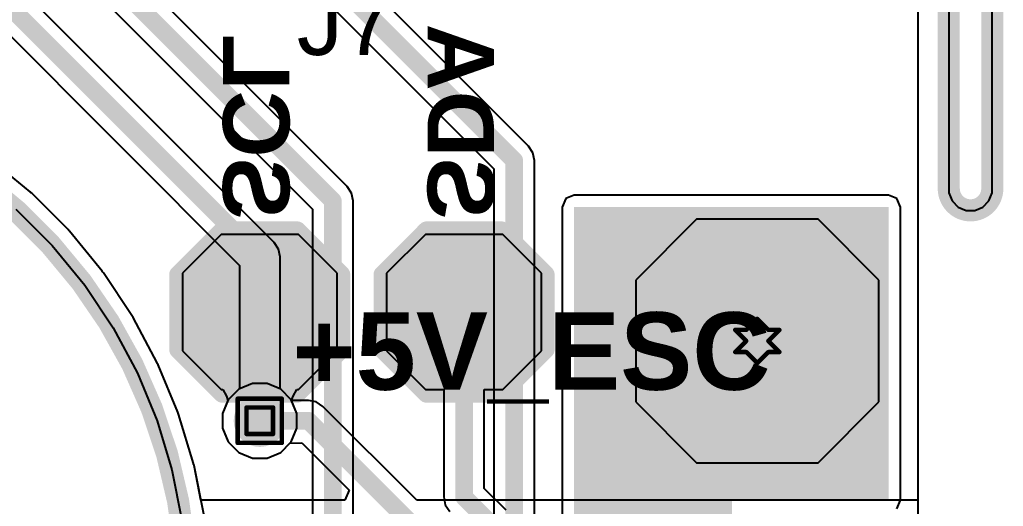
# Model space of a CAD drawing. Header units: inches. Extents: x -22 to 5433, y -13 to 5447.
# Drawn here: x 56.64 to 67.94, y 22.03 to 27.61 of the extents above; entities that cross this region are included whole.
import ezdxf

# ---------------------------------------------------------------- set-up
doc = ezdxf.new("R2010")
doc.units = ezdxf.units.IN
for name, color, linetype in [('Board_outline', 216, 'Continuous'), ('Bottom Layer', 5, 'Continuous'), ('Bottom Overlay', 54, 'Continuous'), ('Bottom Paste', 16, 'Continuous'), ('Bottom Solder', 6, 'Continuous'), ('Dimensions', 6, 'Continuous'), ('Drill Drawing', 1, 'Continuous'), ('Ground', 16, 'Continuous'), ('Multi-Layer', 9, 'Continuous'), ('Pad Holes', 156, 'Continuous'), ('Power', 76, 'Continuous'), ('Top Layer', 1, 'Continuous'), ('Top Overlay', 2, 'Continuous'), ('Top Solder', 216, 'Continuous'), ('Via Holes', 16, 'Continuous')]:
    doc.layers.add(name, color=color, linetype=linetype)
doc.styles.add('Arial', font='', dxfattribs={"height": 0.2})
doc.styles.add('Arial_Bold', font='', dxfattribs={"height": 0.2})
doc.styles.get('Arial').set_extended_font_data('Arial')
doc.styles.get('Arial_Bold').set_extended_font_data('Arial', bold=True)

msp = doc.modelspace()

# ---------------------------------------------------------------- hatches: boundary and pattern name
at = {"layer": 'Bottom Layer'}
for points in [[(63.008, 22.095), (66.619, 22.095), (66.619, 25.46), (63.008, 25.46)], [(64.477, 22.653), (65.747, 22.653), (66.382, 23.288), (66.382, 24.558), (65.747, 25.193), (64.477, 25.193), (63.842, 24.558), (63.842, 23.288)], [(59.778, 25.017), (59.016, 25.017), (58.635, 24.636), (58.635, 23.874), (59.016, 23.493), (59.778, 23.493), (60.159, 23.874), (60.159, 24.636)], [(61.362, 23.493), (62.124, 23.493), (62.505, 23.874), (62.505, 24.636), (62.124, 25.017), (61.362, 25.017), (60.981, 24.636), (60.981, 23.874)], [(64.82, 24.939), (63.008, 24.939), (63.008, 20.463), (64.82, 20.463)]]:
    msp.add_hatch(color=5, dxfattribs=at).paths.add_polyline_path(points)
h = msp.add_hatch(color=5, dxfattribs=at)
edge = h.paths.add_edge_path()
edge.add_arc((59.397, 23.007), 0.3, 0, 360)
at = {"layer": 'Bottom Paste'}
for points in [[(59.778, 25.017), (59.016, 25.017), (58.635, 24.636), (58.635, 23.874), (59.016, 23.493), (59.778, 23.493), (60.159, 23.874), (60.159, 24.636)], [(61.362, 23.493), (62.124, 23.493), (62.505, 23.874), (62.505, 24.636), (62.124, 25.017), (61.362, 25.017), (60.981, 24.636), (60.981, 23.874)]]:
    msp.add_hatch(color=16, dxfattribs=at).paths.add_polyline_path(points)
at = {"layer": 'Bottom Solder'}
for points in [[(64.426, 22.552), (65.797, 22.552), (66.483, 23.238), (66.483, 24.609), (65.797, 25.295), (64.426, 25.295), (63.74, 24.609), (63.74, 23.238)], [(59.828, 25.119), (58.965, 25.119), (58.533, 24.687), (58.533, 23.823), (58.965, 23.392), (59.828, 23.392), (60.26, 23.823), (60.26, 24.687)], [(61.312, 23.392), (62.175, 23.392), (62.607, 23.823), (62.607, 24.687), (62.175, 25.119), (61.312, 25.119), (60.88, 24.687), (60.88, 23.823)]]:
    msp.add_hatch(color=6, dxfattribs=at).paths.add_polyline_path(points)
at = {"layer": 'Ground'}
msp.add_hatch(color=16, dxfattribs=at).paths.add_polyline_path([(64.477, 22.653), (65.747, 22.653), (66.382, 23.288), (66.382, 24.558), (65.747, 25.193), (64.477, 25.193), (63.842, 24.558), (63.842, 23.288)])
h = msp.add_hatch(color=16, dxfattribs=at)
edge = h.paths.add_edge_path()
edge.add_arc((59.397, 23.007), 0.3, 0, 360)
at = {"layer": 'Multi-Layer'}
msp.add_hatch(color=9, dxfattribs=at).paths.add_polyline_path([(64.477, 22.653), (65.747, 22.653), (66.382, 23.288), (66.382, 24.558), (65.747, 25.193), (64.477, 25.193), (63.842, 24.558), (63.842, 23.288)])
at = {"layer": 'Pad Holes'}
h = msp.add_hatch(color=7, dxfattribs=at)
edge = h.paths.add_edge_path()
edge.add_arc((65.112, 23.923), 0.508, 0, 360)
at = {"layer": 'Power'}
msp.add_hatch(color=76, dxfattribs=at).paths.add_polyline_path([(64.477, 22.653), (65.747, 22.653), (66.382, 23.288), (66.382, 24.558), (65.747, 25.193), (64.477, 25.193), (63.842, 24.558), (63.842, 23.288)])
h = msp.add_hatch(color=76, dxfattribs=at)
edge = h.paths.add_edge_path()
edge.add_arc((59.397, 23.007), 0.3, 0, 360)
at = {"layer": 'Top Layer'}
msp.add_hatch(color=1, dxfattribs=at).paths.add_polyline_path([(64.477, 22.653), (65.747, 22.653), (66.382, 23.288), (66.382, 24.558), (65.747, 25.193), (64.477, 25.193), (63.842, 24.558), (63.842, 23.288)])
h = msp.add_hatch(color=1, dxfattribs=at)
edge = h.paths.add_edge_path()
edge.add_arc((59.397, 23.007), 0.3, 0, 360)
at = {"layer": 'Top Solder'}
msp.add_hatch(color=216, dxfattribs=at).paths.add_polyline_path([(64.426, 22.552), (65.797, 22.552), (66.483, 23.238), (66.483, 24.609), (65.797, 25.295), (64.426, 25.295), (63.74, 24.609), (63.74, 23.238)])
at = {"layer": 'Via Holes'}
h = msp.add_hatch(color=7, dxfattribs=at)
edge = h.paths.add_edge_path()
edge.add_arc((59.397, 23.007), 0.15, 0, 360)

# ---------------------------------------------------------------- linework, layer by layer
at = {"layer": 'Board_outline'}
for points in [[(67.311, 25.672, 0.254, 0.254, 0), (67.311, 30.672, 0.254, 0.254, 0)], [(67.811, 25.672, 0.254, 0.254, 0), (67.811, 30.672, 0.254, 0.254, 0)], [(52.561, 26.983, 0.254, 0.254, -0.414214), (58.561, 20.983, 0.254, 0.254, 0)], [(67.811, 25.672, 0.254, 0.254, -1), (67.311, 25.672, 0.254, 0.254, 0)]]:
    msp.add_lwpolyline(points, format="xyseb", dxfattribs=at)
for points in [[(67.247, 25.672, 0.127, 0.127, 1), (67.374, 25.672, 0.127, 0.127, 1)], [(67.247, 25.672, 0.127, 0.127, 1), (67.374, 25.672, 0.127, 0.127, 1)], [(67.747, 25.672, 0.127, 0.127, 1), (67.874, 25.672, 0.127, 0.127, 1)], [(67.747, 25.672, 0.127, 0.127, 1), (67.874, 25.672, 0.127, 0.127, 1)]]:
    msp.add_lwpolyline(points, format="xyseb", close=True, dxfattribs=at)
at = {"layer": 'Bottom Layer'}
for p, q in [((66.954, 34.132), (66.954, 5.517)), ((56.759, 25.635), (56.303, 26.009)), ((56.767, 25.625), (56.759, 25.635)), ((56.778, 25.618), (56.767, 25.625)), ((57.195, 25.201), (56.778, 25.618)), ((62.911, 25.557), (62.871, 25.46)), ((63.008, 25.598), (62.911, 25.557)), ((66.619, 25.598), (63.008, 25.598)), ((66.716, 25.557), (66.619, 25.598)), ((66.757, 25.46), (66.716, 25.557)), ((62.871, 25.46), (62.871, 24.939)), ((66.757, 22.095), (66.757, 25.46)), ((57.202, 25.19), (57.195, 25.201)), ((57.212, 25.182), (57.202, 25.19)), ((57.586, 24.726), (57.212, 25.182)), ((58.952, 25.144), (58.508, 24.7)), ((59.841, 25.144), (58.952, 25.144)), ((60.286, 24.7), (59.841, 25.144)), ((61.299, 25.144), (60.854, 24.7)), ((62.188, 25.144), (61.299, 25.144)), ((62.632, 24.7), (62.188, 25.144)), ((62.871, 24.939), (62.871, 22.095)), ((57.592, 24.715), (57.586, 24.726)), ((57.601, 24.706), (57.592, 24.715)), ((57.929, 24.216), (57.601, 24.706)), ((58.508, 24.7), (58.508, 23.811)), ((60.286, 23.811), (60.286, 24.7)), ((60.854, 24.7), (60.854, 23.811)), ((62.632, 23.811), (62.632, 24.7)), ((57.933, 24.204), (57.929, 24.216)), ((57.942, 24.194), (57.933, 24.204)), ((58.22, 23.674), (57.942, 24.194)), ((58.508, 23.811), (58.952, 23.366)), ((59.841, 23.366), (60.286, 23.811)), ((60.854, 23.811), (61.299, 23.366)), ((62.188, 23.366), (62.632, 23.811)), ((58.223, 23.662), (58.22, 23.674)), ((58.23, 23.651), (58.223, 23.662)), ((58.456, 23.106), (58.23, 23.651)), ((58.952, 23.366), (58.972, 23.366)), ((58.972, 23.366), (59.013, 23.291)), ((59.013, 23.291), (59.031, 23.239)), ((59.763, 23.239), (59.781, 23.291)), ((59.781, 23.291), (59.821, 23.366)), ((59.821, 23.366), (59.841, 23.366)), ((61.299, 23.366), (61.51, 23.366)), ((61.51, 23.366), (61.51, 22.133)), ((61.976, 22.23), (61.976, 23.366)), ((61.976, 23.366), (62.188, 23.366)), ((59.031, 23.239), (58.97, 23.092)), ((59.824, 23.092), (59.763, 23.239)), ((58.458, 23.094), (58.456, 23.106)), ((58.465, 23.082), (58.458, 23.094)), ((58.636, 22.518), (58.465, 23.082)), ((58.97, 23.092), (58.97, 22.922)), ((59.824, 22.922), (59.824, 23.092)), ((58.97, 22.922), (59.035, 22.765)), ((59.759, 22.765), (59.824, 22.922)), ((59.035, 22.765), (59.155, 22.645)), ((59.639, 22.645), (59.759, 22.765)), ((59.155, 22.645), (59.312, 22.58)), ((59.482, 22.58), (59.639, 22.645)), ((58.637, 22.505), (58.636, 22.518)), ((58.642, 22.494), (58.637, 22.505)), ((58.757, 21.915), (58.642, 22.494)), ((59.312, 22.58), (59.482, 22.58)), ((62.226, 21.98), (61.976, 22.23)), ((61.51, 22.133), (61.528, 22.044)), ((61.528, 22.044), (61.579, 21.968)), ((62.871, 22.095), (62.871, 21.649)), ((66.716, 21.997), (66.757, 22.095))]:
    msp.add_line(p, q, dxfattribs=at)
for points in [[(59.397, 23.007, 0.254, 0.254, 0), (59.397, 24.255, 0.254, 0.254, 0)], [(61.743, 22.133, 0.203, 0.203, 0), (61.743, 24.255, 0.203, 0.203, 0)], [(61.743, 22.133, 0.203, 0.203, 0), (62.319, 21.557, 0.203, 0.203, 0)]]:
    msp.add_lwpolyline(points, format="xyseb", dxfattribs=at)
for points in [[(59.333, 24.255, 0.127, 0.127, 1), (59.46, 24.255, 0.127, 0.127, 1)], [(61.693, 24.255, 0.102, 0.102, 1), (61.794, 24.255, 0.102, 0.102, 1)], [(59.333, 23.007, 0.127, 0.127, 1), (59.46, 23.007, 0.127, 0.127, 1)], [(61.693, 22.133, 0.102, 0.102, 1), (61.794, 22.133, 0.102, 0.102, 1)], [(61.693, 22.133, 0.102, 0.102, 1), (61.794, 22.133, 0.102, 0.102, 1)]]:
    msp.add_lwpolyline(points, format="xyseb", close=True, dxfattribs=at)
at = {"layer": 'Bottom Overlay'}
for points in [[(58.457, 24.687, 0.2, 0.2, 0), (58.965, 25.195, 0.2, 0.2, 0)], [(58.965, 25.195, 0.2, 0.2, 0), (59.828, 25.195, 0.2, 0.2, 0)], [(59.828, 25.195, 0.2, 0.2, 0), (60.336, 24.687, 0.2, 0.2, 0)], [(60.804, 24.687, 0.2, 0.2, 0), (61.312, 25.195, 0.2, 0.2, 0)], [(61.312, 25.195, 0.2, 0.2, 0), (62.175, 25.195, 0.2, 0.2, 0)], [(62.175, 25.195, 0.2, 0.2, 0), (62.683, 24.687, 0.2, 0.2, 0)], [(58.457, 23.823, 0.2, 0.2, 0), (58.457, 24.687, 0.2, 0.2, 0)], [(60.336, 23.823, 0.2, 0.2, 0), (60.336, 24.687, 0.2, 0.2, 0)], [(60.804, 23.823, 0.2, 0.2, 0), (60.804, 24.687, 0.2, 0.2, 0)], [(62.683, 23.823, 0.2, 0.2, 0), (62.683, 24.687, 0.2, 0.2, 0)], [(58.457, 23.823, 0.2, 0.2, 0), (58.965, 23.315, 0.2, 0.2, 0)], [(59.828, 23.315, 0.2, 0.2, 0), (60.336, 23.823, 0.2, 0.2, 0)], [(60.804, 23.823, 0.2, 0.2, 0), (61.312, 23.315, 0.2, 0.2, 0)], [(62.175, 23.315, 0.2, 0.2, 0), (62.683, 23.823, 0.2, 0.2, 0)], [(58.965, 23.315, 0.2, 0.2, 0), (59.828, 23.315, 0.2, 0.2, 0)], [(61.312, 23.315, 0.2, 0.2, 0), (62.175, 23.315, 0.2, 0.2, 0)]]:
    msp.add_lwpolyline(points, format="xyseb", dxfattribs=at)
for points in [[(58.915, 25.195, 0.1, 0.1, 1), (59.015, 25.195, 0.1, 0.1, 1)], [(58.915, 25.195, 0.1, 0.1, 1), (59.015, 25.195, 0.1, 0.1, 1)], [(59.778, 25.195, 0.1, 0.1, 1), (59.878, 25.195, 0.1, 0.1, 1)], [(59.778, 25.195, 0.1, 0.1, 1), (59.878, 25.195, 0.1, 0.1, 1)], [(61.262, 25.195, 0.1, 0.1, 1), (61.362, 25.195, 0.1, 0.1, 1)], [(61.262, 25.195, 0.1, 0.1, 1), (61.362, 25.195, 0.1, 0.1, 1)], [(62.125, 25.195, 0.1, 0.1, 1), (62.225, 25.195, 0.1, 0.1, 1)], [(62.125, 25.195, 0.1, 0.1, 1), (62.225, 25.195, 0.1, 0.1, 1)], [(58.407, 24.687, 0.1, 0.1, 1), (58.507, 24.687, 0.1, 0.1, 1)], [(58.407, 24.687, 0.1, 0.1, 1), (58.507, 24.687, 0.1, 0.1, 1)], [(60.286, 24.687, 0.1, 0.1, 1), (60.386, 24.687, 0.1, 0.1, 1)], [(60.286, 24.687, 0.1, 0.1, 1), (60.386, 24.687, 0.1, 0.1, 1)], [(60.754, 24.687, 0.1, 0.1, 1), (60.854, 24.687, 0.1, 0.1, 1)], [(60.754, 24.687, 0.1, 0.1, 1), (60.854, 24.687, 0.1, 0.1, 1)], [(62.633, 24.687, 0.1, 0.1, 1), (62.733, 24.687, 0.1, 0.1, 1)], [(62.633, 24.687, 0.1, 0.1, 1), (62.733, 24.687, 0.1, 0.1, 1)], [(58.407, 23.823, 0.1, 0.1, 1), (58.507, 23.823, 0.1, 0.1, 1)], [(58.407, 23.823, 0.1, 0.1, 1), (58.507, 23.823, 0.1, 0.1, 1)], [(60.286, 23.823, 0.1, 0.1, 1), (60.386, 23.823, 0.1, 0.1, 1)], [(60.286, 23.823, 0.1, 0.1, 1), (60.386, 23.823, 0.1, 0.1, 1)], [(60.754, 23.823, 0.1, 0.1, 1), (60.854, 23.823, 0.1, 0.1, 1)], [(60.754, 23.823, 0.1, 0.1, 1), (60.854, 23.823, 0.1, 0.1, 1)], [(62.633, 23.823, 0.1, 0.1, 1), (62.733, 23.823, 0.1, 0.1, 1)], [(62.633, 23.823, 0.1, 0.1, 1), (62.733, 23.823, 0.1, 0.1, 1)], [(58.915, 23.315, 0.1, 0.1, 1), (59.015, 23.315, 0.1, 0.1, 1)], [(58.915, 23.315, 0.1, 0.1, 1), (59.015, 23.315, 0.1, 0.1, 1)], [(59.778, 23.315, 0.1, 0.1, 1), (59.878, 23.315, 0.1, 0.1, 1)], [(59.778, 23.315, 0.1, 0.1, 1), (59.878, 23.315, 0.1, 0.1, 1)], [(61.262, 23.315, 0.1, 0.1, 1), (61.362, 23.315, 0.1, 0.1, 1)], [(61.262, 23.315, 0.1, 0.1, 1), (61.362, 23.315, 0.1, 0.1, 1)], [(62.125, 23.315, 0.1, 0.1, 1), (62.225, 23.315, 0.1, 0.1, 1)], [(62.125, 23.315, 0.1, 0.1, 1), (62.225, 23.315, 0.1, 0.1, 1)]]:
    msp.add_lwpolyline(points, format="xyseb", close=True, dxfattribs=at)
at = {"layer": 'Dimensions'}
for p, q in [((56.595, 25.434), (57.012, 25.018)), ((57.012, 25.018), (57.386, 24.562)), ((57.386, 24.562), (57.713, 24.072)), ((57.713, 24.072), (57.991, 23.552)), ((57.991, 23.552), (58.217, 23.007)), ((58.217, 23.007), (58.388, 22.443)), ((58.388, 22.443), (58.503, 21.865))]:
    msp.add_line(p, q, dxfattribs=at)
at = {"layer": 'Drill Drawing'}
for points in [[(64.985, 24.05, 0.0508, 0.0508, 0), (65.112, 24.177, 0.0508, 0.0508, 0)], [(65.112, 24.177, 0.0508, 0.0508, 0), (65.239, 24.05, 0.0508, 0.0508, 0)], [(64.858, 24.05, 0.0508, 0.0508, 0), (64.985, 23.923, 0.0508, 0.0508, 0)], [(64.858, 24.05, 0.0508, 0.0508, 0), (64.985, 24.05, 0.0508, 0.0508, 0)], [(65.239, 24.05, 0.0508, 0.0508, 0), (65.366, 24.05, 0.0508, 0.0508, 0)], [(65.239, 23.923, 0.0508, 0.0508, 0), (65.366, 24.05, 0.0508, 0.0508, 0)], [(64.858, 23.796, 0.0508, 0.0508, 0), (64.985, 23.923, 0.0508, 0.0508, 0)], [(65.239, 23.923, 0.0508, 0.0508, 0), (65.366, 23.796, 0.0508, 0.0508, 0)], [(64.858, 23.796, 0.0508, 0.0508, 0), (64.985, 23.796, 0.0508, 0.0508, 0)], [(64.985, 23.796, 0.0508, 0.0508, 0), (65.112, 23.669, 0.0508, 0.0508, 0)], [(65.112, 23.669, 0.0508, 0.0508, 0), (65.239, 23.796, 0.0508, 0.0508, 0)], [(65.239, 23.796, 0.0508, 0.0508, 0), (65.366, 23.796, 0.0508, 0.0508, 0)], [(59.143, 23.261, 0.0508, 0.0508, 0), (59.651, 23.261, 0.0508, 0.0508, 0)], [(59.143, 22.753, 0.0508, 0.0508, 0), (59.143, 23.261, 0.0508, 0.0508, 0)], [(59.651, 22.753, 0.0508, 0.0508, 0), (59.651, 23.261, 0.0508, 0.0508, 0)], [(59.244, 23.16, 0.0508, 0.0508, 0), (59.549, 23.16, 0.0508, 0.0508, 0)], [(59.244, 22.855, 0.0508, 0.0508, 0), (59.244, 23.16, 0.0508, 0.0508, 0)], [(59.549, 22.855, 0.0508, 0.0508, 0), (59.549, 23.16, 0.0508, 0.0508, 0)], [(59.244, 22.855, 0.0508, 0.0508, 0), (59.549, 22.855, 0.0508, 0.0508, 0)], [(59.143, 22.753, 0.0508, 0.0508, 0), (59.651, 22.753, 0.0508, 0.0508, 0)]]:
    msp.add_lwpolyline(points, format="xyseb", dxfattribs=at)
for points in [[(65.099, 24.177, 0.0254, 0.0254, 1), (65.124, 24.177, 0.0254, 0.0254, 1)], [(65.099, 24.177, 0.0254, 0.0254, 1), (65.124, 24.177, 0.0254, 0.0254, 1)], [(64.845, 24.05, 0.0254, 0.0254, 1), (64.87, 24.05, 0.0254, 0.0254, 1)], [(64.845, 24.05, 0.0254, 0.0254, 1), (64.87, 24.05, 0.0254, 0.0254, 1)], [(64.972, 24.05, 0.0254, 0.0254, 1), (64.997, 24.05, 0.0254, 0.0254, 1)], [(64.972, 24.05, 0.0254, 0.0254, 1), (64.997, 24.05, 0.0254, 0.0254, 1)], [(65.226, 24.05, 0.0254, 0.0254, 1), (65.251, 24.05, 0.0254, 0.0254, 1)], [(65.226, 24.05, 0.0254, 0.0254, 1), (65.251, 24.05, 0.0254, 0.0254, 1)], [(65.353, 24.05, 0.0254, 0.0254, 1), (65.378, 24.05, 0.0254, 0.0254, 1)], [(65.353, 24.05, 0.0254, 0.0254, 1), (65.378, 24.05, 0.0254, 0.0254, 1)], [(64.972, 23.923, 0.0254, 0.0254, 1), (64.997, 23.923, 0.0254, 0.0254, 1)], [(64.972, 23.923, 0.0254, 0.0254, 1), (64.997, 23.923, 0.0254, 0.0254, 1)], [(65.226, 23.923, 0.0254, 0.0254, 1), (65.251, 23.923, 0.0254, 0.0254, 1)], [(65.226, 23.923, 0.0254, 0.0254, 1), (65.251, 23.923, 0.0254, 0.0254, 1)], [(64.845, 23.796, 0.0254, 0.0254, 1), (64.87, 23.796, 0.0254, 0.0254, 1)], [(64.845, 23.796, 0.0254, 0.0254, 1), (64.87, 23.796, 0.0254, 0.0254, 1)], [(64.972, 23.796, 0.0254, 0.0254, 1), (64.997, 23.796, 0.0254, 0.0254, 1)], [(64.972, 23.796, 0.0254, 0.0254, 1), (64.997, 23.796, 0.0254, 0.0254, 1)], [(65.226, 23.796, 0.0254, 0.0254, 1), (65.251, 23.796, 0.0254, 0.0254, 1)], [(65.226, 23.796, 0.0254, 0.0254, 1), (65.251, 23.796, 0.0254, 0.0254, 1)], [(65.353, 23.796, 0.0254, 0.0254, 1), (65.378, 23.796, 0.0254, 0.0254, 1)], [(65.353, 23.796, 0.0254, 0.0254, 1), (65.378, 23.796, 0.0254, 0.0254, 1)], [(65.099, 23.669, 0.0254, 0.0254, 1), (65.124, 23.669, 0.0254, 0.0254, 1)], [(65.099, 23.669, 0.0254, 0.0254, 1), (65.124, 23.669, 0.0254, 0.0254, 1)], [(59.13, 23.261, 0.0254, 0.0254, 1), (59.155, 23.261, 0.0254, 0.0254, 1)], [(59.13, 23.261, 0.0254, 0.0254, 1), (59.155, 23.261, 0.0254, 0.0254, 1)], [(59.638, 23.261, 0.0254, 0.0254, 1), (59.663, 23.261, 0.0254, 0.0254, 1)], [(59.638, 23.261, 0.0254, 0.0254, 1), (59.663, 23.261, 0.0254, 0.0254, 1)], [(59.232, 23.16, 0.0254, 0.0254, 1), (59.257, 23.16, 0.0254, 0.0254, 1)], [(59.232, 23.16, 0.0254, 0.0254, 1), (59.257, 23.16, 0.0254, 0.0254, 1)], [(59.536, 23.16, 0.0254, 0.0254, 1), (59.562, 23.16, 0.0254, 0.0254, 1)], [(59.536, 23.16, 0.0254, 0.0254, 1), (59.562, 23.16, 0.0254, 0.0254, 1)], [(59.232, 22.855, 0.0254, 0.0254, 1), (59.257, 22.855, 0.0254, 0.0254, 1)], [(59.232, 22.855, 0.0254, 0.0254, 1), (59.257, 22.855, 0.0254, 0.0254, 1)], [(59.536, 22.855, 0.0254, 0.0254, 1), (59.562, 22.855, 0.0254, 0.0254, 1)], [(59.536, 22.855, 0.0254, 0.0254, 1), (59.562, 22.855, 0.0254, 0.0254, 1)], [(59.13, 22.753, 0.0254, 0.0254, 1), (59.155, 22.753, 0.0254, 0.0254, 1)], [(59.13, 22.753, 0.0254, 0.0254, 1), (59.155, 22.753, 0.0254, 0.0254, 1)], [(59.638, 22.753, 0.0254, 0.0254, 1), (59.663, 22.753, 0.0254, 0.0254, 1)], [(59.638, 22.753, 0.0254, 0.0254, 1), (59.663, 22.753, 0.0254, 0.0254, 1)]]:
    msp.add_lwpolyline(points, format="xyseb", close=True, dxfattribs=at)
at = {"layer": 'Ground'}
for p, q in [((66.954, 34.132), (66.954, 5.517)), ((62.484, 26.159), (57.57, 31.073)), ((57.308, 30.675), (62.086, 25.897)), ((60.4, 25.696), (57.406, 28.689)), ((57.145, 28.291), (60.002, 25.434)), ((59.561, 25.052), (56.639, 27.974)), ((56.378, 27.577), (59.164, 24.791)), ((62.535, 26.083), (62.484, 26.159)), ((56.759, 25.635), (56.303, 26.009)), ((62.552, 25.994), (62.535, 26.083)), ((62.552, 21.923), (62.552, 25.994)), ((62.086, 25.897), (62.086, 21.923)), ((60.45, 25.62), (60.4, 25.696)), ((56.767, 25.625), (56.759, 25.635)), ((56.778, 25.618), (56.767, 25.625)), ((57.195, 25.201), (56.778, 25.618)), ((60.468, 25.531), (60.45, 25.62)), ((60.002, 25.434), (60.002, 19.612)), ((60.468, 15.881), (60.468, 25.531)), ((64.413, 25.32), (63.715, 24.622)), ((65.81, 25.32), (64.413, 25.32)), ((66.509, 24.622), (65.81, 25.32)), ((57.202, 25.19), (57.195, 25.201)), ((57.212, 25.182), (57.202, 25.19)), ((57.586, 24.726), (57.212, 25.182)), ((59.612, 24.977), (59.561, 25.052)), ((59.63, 24.887), (59.612, 24.977)), ((59.63, 23.373), (59.63, 24.887)), ((59.164, 24.791), (59.164, 23.373)), ((57.592, 24.715), (57.586, 24.726)), ((57.601, 24.706), (57.592, 24.715)), ((57.929, 24.216), (57.601, 24.706)), ((63.715, 24.622), (63.715, 23.225)), ((66.509, 23.225), (66.509, 24.622)), ((57.933, 24.204), (57.929, 24.216)), ((57.942, 24.194), (57.933, 24.204)), ((58.22, 23.674), (57.942, 24.194)), ((58.223, 23.662), (58.22, 23.674)), ((58.23, 23.651), (58.223, 23.662)), ((58.456, 23.106), (58.23, 23.651)), ((59.155, 23.369), (59.035, 23.249)), ((59.164, 23.373), (59.155, 23.369)), ((59.639, 23.369), (59.63, 23.373)), ((59.759, 23.249), (59.639, 23.369)), ((59.035, 23.249), (58.97, 23.092)), ((59.824, 23.092), (59.759, 23.249)), ((63.715, 23.225), (64.413, 22.526)), ((65.81, 22.526), (66.509, 23.225)), ((58.458, 23.094), (58.456, 23.106)), ((58.465, 23.082), (58.458, 23.094)), ((58.636, 22.518), (58.465, 23.082)), ((58.97, 23.092), (58.97, 22.922)), ((59.824, 22.922), (59.824, 23.092)), ((58.97, 22.922), (59.035, 22.765)), ((59.759, 22.765), (59.824, 22.922)), ((59.035, 22.765), (59.155, 22.645)), ((59.639, 22.645), (59.759, 22.765)), ((59.155, 22.645), (59.312, 22.58)), ((59.482, 22.58), (59.639, 22.645)), ((58.637, 22.505), (58.636, 22.518)), ((58.642, 22.494), (58.637, 22.505)), ((58.757, 21.915), (58.642, 22.494)), ((59.312, 22.58), (59.482, 22.58)), ((64.413, 22.526), (65.81, 22.526))]:
    msp.add_line(p, q, dxfattribs=at)
for points in [[(57.405, 30.908, 0.203, 0.203, 0), (62.319, 25.994, 0.203, 0.203, 0)], [(57.241, 28.524, 0.203, 0.203, 0), (60.235, 25.531, 0.203, 0.203, 0)], [(56.474, 27.81, 0.203, 0.203, 0), (59.397, 24.887, 0.203, 0.203, 0)], [(62.319, 21.557, 0.203, 0.203, 0), (62.319, 25.994, 0.203, 0.203, 0)], [(60.235, 15.515, 0.203, 0.203, 0), (60.235, 25.531, 0.203, 0.203, 0)], [(59.397, 23.007, 0.203, 0.203, 0), (59.397, 24.887, 0.203, 0.203, 0)]]:
    msp.add_lwpolyline(points, format="xyseb", dxfattribs=at)
for points in [[(62.269, 25.994, 0.102, 0.102, 1), (62.37, 25.994, 0.102, 0.102, 1)], [(62.269, 25.994, 0.102, 0.102, 1), (62.37, 25.994, 0.102, 0.102, 1)], [(60.184, 25.531, 0.102, 0.102, 1), (60.286, 25.531, 0.102, 0.102, 1)], [(60.184, 25.531, 0.102, 0.102, 1), (60.286, 25.531, 0.102, 0.102, 1)], [(59.346, 24.887, 0.102, 0.102, 1), (59.447, 24.887, 0.102, 0.102, 1)], [(59.346, 24.887, 0.102, 0.102, 1), (59.447, 24.887, 0.102, 0.102, 1)], [(59.346, 23.007, 0.102, 0.102, 1), (59.447, 23.007, 0.102, 0.102, 1)]]:
    msp.add_lwpolyline(points, format="xyseb", close=True, dxfattribs=at)
at = {"layer": 'Multi-Layer'}
for p, q in [((67.311, 30.672), (67.311, 25.672)), ((67.811, 25.672), (67.811, 30.672)), ((67.311, 25.672), (67.311, 25.622)), ((67.811, 25.622), (67.811, 25.672)), ((67.811, 25.672), (67.811, 25.672)), ((67.311, 25.622), (67.349, 25.531)), ((67.773, 25.531), (67.811, 25.622)), ((56.595, 25.434), (57.012, 25.018)), ((67.349, 25.531), (67.419, 25.46)), ((67.419, 25.46), (67.511, 25.422)), ((67.61, 25.422), (67.702, 25.46)), ((67.702, 25.46), (67.773, 25.531)), ((67.511, 25.422), (67.61, 25.422)), ((57.012, 25.018), (57.386, 24.562)), ((57.386, 24.562), (57.713, 24.072)), ((57.713, 24.072), (57.991, 23.552)), ((57.991, 23.552), (58.217, 23.007)), ((58.217, 23.007), (58.388, 22.443)), ((58.388, 22.443), (58.503, 21.865))]:
    msp.add_line(p, q, dxfattribs=at)
at = {"layer": 'Power'}
for p, q in [((66.954, 34.132), (66.954, 5.517)), ((56.759, 25.635), (56.303, 26.009)), ((56.767, 25.625), (56.759, 25.635)), ((56.778, 25.618), (56.767, 25.625)), ((57.195, 25.201), (56.778, 25.618)), ((64.413, 25.32), (63.715, 24.622)), ((65.81, 25.32), (64.413, 25.32)), ((66.509, 24.622), (65.81, 25.32)), ((57.202, 25.19), (57.195, 25.201)), ((57.212, 25.182), (57.202, 25.19)), ((57.586, 24.726), (57.212, 25.182)), ((57.592, 24.715), (57.586, 24.726)), ((57.601, 24.706), (57.592, 24.715)), ((57.929, 24.216), (57.601, 24.706)), ((63.715, 24.622), (63.715, 23.225)), ((66.509, 23.225), (66.509, 24.622)), ((57.933, 24.204), (57.929, 24.216)), ((57.942, 24.194), (57.933, 24.204)), ((58.22, 23.674), (57.942, 24.194)), ((58.223, 23.662), (58.22, 23.674)), ((58.23, 23.651), (58.223, 23.662)), ((58.456, 23.106), (58.23, 23.651)), ((59.312, 23.434), (59.155, 23.369)), ((59.482, 23.434), (59.312, 23.434)), ((59.639, 23.369), (59.482, 23.434)), ((59.155, 23.369), (59.035, 23.249)), ((59.759, 23.249), (59.639, 23.369)), ((59.035, 23.249), (58.97, 23.092)), ((59.824, 23.092), (59.759, 23.249)), ((63.715, 23.225), (64.413, 22.526)), ((65.81, 22.526), (66.509, 23.225)), ((58.458, 23.094), (58.456, 23.106)), ((58.465, 23.082), (58.458, 23.094)), ((58.636, 22.518), (58.465, 23.082)), ((58.97, 23.092), (58.97, 22.922)), ((59.824, 22.922), (59.824, 23.092)), ((58.97, 22.922), (59.035, 22.765)), ((59.759, 22.765), (59.824, 22.922)), ((59.035, 22.765), (59.155, 22.645)), ((59.639, 22.645), (59.759, 22.765)), ((59.155, 22.645), (59.312, 22.58)), ((59.482, 22.58), (59.639, 22.645)), ((58.637, 22.505), (58.636, 22.518)), ((58.642, 22.494), (58.637, 22.505)), ((58.757, 21.915), (58.642, 22.494)), ((59.312, 22.58), (59.482, 22.58)), ((64.413, 22.526), (65.81, 22.526))]:
    msp.add_line(p, q, dxfattribs=at)
at = {"layer": 'Top Layer'}
for p, q in [((66.954, 34.132), (66.954, 22.095)), ((56.759, 25.635), (56.303, 26.009)), ((56.767, 25.625), (56.759, 25.635)), ((56.778, 25.618), (56.767, 25.625)), ((57.195, 25.201), (56.778, 25.618)), ((57.202, 25.19), (57.195, 25.201)), ((57.212, 25.182), (57.202, 25.19)), ((57.586, 24.726), (57.212, 25.182)), ((57.592, 24.715), (57.586, 24.726)), ((57.601, 24.706), (57.592, 24.715)), ((57.929, 24.216), (57.601, 24.706)), ((57.933, 24.204), (57.929, 24.216)), ((57.942, 24.194), (57.933, 24.204)), ((58.22, 23.674), (57.942, 24.194)), ((58.223, 23.662), (58.22, 23.674)), ((58.23, 23.651), (58.223, 23.662)), ((58.456, 23.106), (58.23, 23.651)), ((59.312, 23.434), (59.155, 23.369)), ((59.482, 23.434), (59.312, 23.434)), ((59.639, 23.369), (59.482, 23.434)), ((59.155, 23.369), (59.035, 23.249)), ((59.759, 23.249), (59.639, 23.369)), ((59.035, 23.249), (58.97, 23.092)), ((59.762, 23.24), (59.759, 23.249)), ((59.957, 23.24), (59.762, 23.24)), ((60.046, 23.223), (59.957, 23.24)), ((60.121, 23.172), (60.046, 23.223)), ((61.199, 22.095), (60.121, 23.172)), ((58.458, 23.094), (58.456, 23.106)), ((58.465, 23.082), (58.458, 23.094)), ((58.636, 22.518), (58.465, 23.082)), ((58.97, 23.092), (58.97, 22.922)), ((58.97, 22.922), (59.035, 22.765)), ((59.035, 22.765), (59.155, 22.645)), ((59.639, 22.645), (59.743, 22.75)), ((59.743, 22.75), (59.881, 22.753)), ((59.881, 22.753), (60.422, 22.212)), ((59.155, 22.645), (59.312, 22.58)), ((59.482, 22.58), (59.639, 22.645)), ((58.637, 22.505), (58.636, 22.518)), ((58.642, 22.494), (58.637, 22.505)), ((58.721, 22.095), (58.642, 22.494)), ((59.312, 22.58), (59.482, 22.58)), ((60.422, 22.212), (60.373, 22.095)), ((60.373, 22.095), (58.721, 22.095)), ((66.954, 22.095), (61.199, 22.095))]:
    msp.add_line(p, q, dxfattribs=at)
for points in [[(59.397, 23.007, 0.203, 0.203, 0), (59.957, 23.007, 0.203, 0.203, 0)], [(59.957, 23.007, 0.203, 0.203, 0), (63.382, 19.582, 0.203, 0.203, 0)]]:
    msp.add_lwpolyline(points, format="xyseb", dxfattribs=at)
for points in [[(59.346, 23.007, 0.102, 0.102, 1), (59.447, 23.007, 0.102, 0.102, 1)], [(59.906, 23.007, 0.102, 0.102, 1), (60.007, 23.007, 0.102, 0.102, 1)], [(59.906, 23.007, 0.102, 0.102, 1), (60.007, 23.007, 0.102, 0.102, 1)]]:
    msp.add_lwpolyline(points, format="xyseb", close=True, dxfattribs=at)
at = {"layer": 'Top Overlay'}
msp.add_lwpolyline([(67.311, 26.053, 0.254, 0.254, 0), (67.311, 51.265, 0.254, 0.254, 0)], format="xyseb", dxfattribs=at)
msp.add_lwpolyline([(67.247, 26.053, 0.127, 0.127, 1), (67.374, 26.053, 0.127, 0.127, 1)], format="xyseb", close=True, dxfattribs=at)

# ---------------------------------------------------------------- texts
at = {"layer": 'Bottom Overlay', "style": 'Arial_Bold', "text_generation_flag": 2}
for s, p in [('SDA', (61.325, 25.318)), ('SCL', (58.974, 25.318))]:
    msp.add_text(s, height=0.762, rotation=270, dxfattribs=at).set_placement(p)
at = {"layer": 'Top Overlay', "style": 'Arial'}
msp.add_text('J7', height=0.762, dxfattribs=at).set_placement((59.822, 27.205))
at = {"layer": 'Top Overlay', "style": 'Arial_Bold'}
msp.add_text('+5V_ESC', height=0.889, rotation=360, dxfattribs=at).set_placement((59.774, 23.363))

doc.saveas('drawing.dxf')
